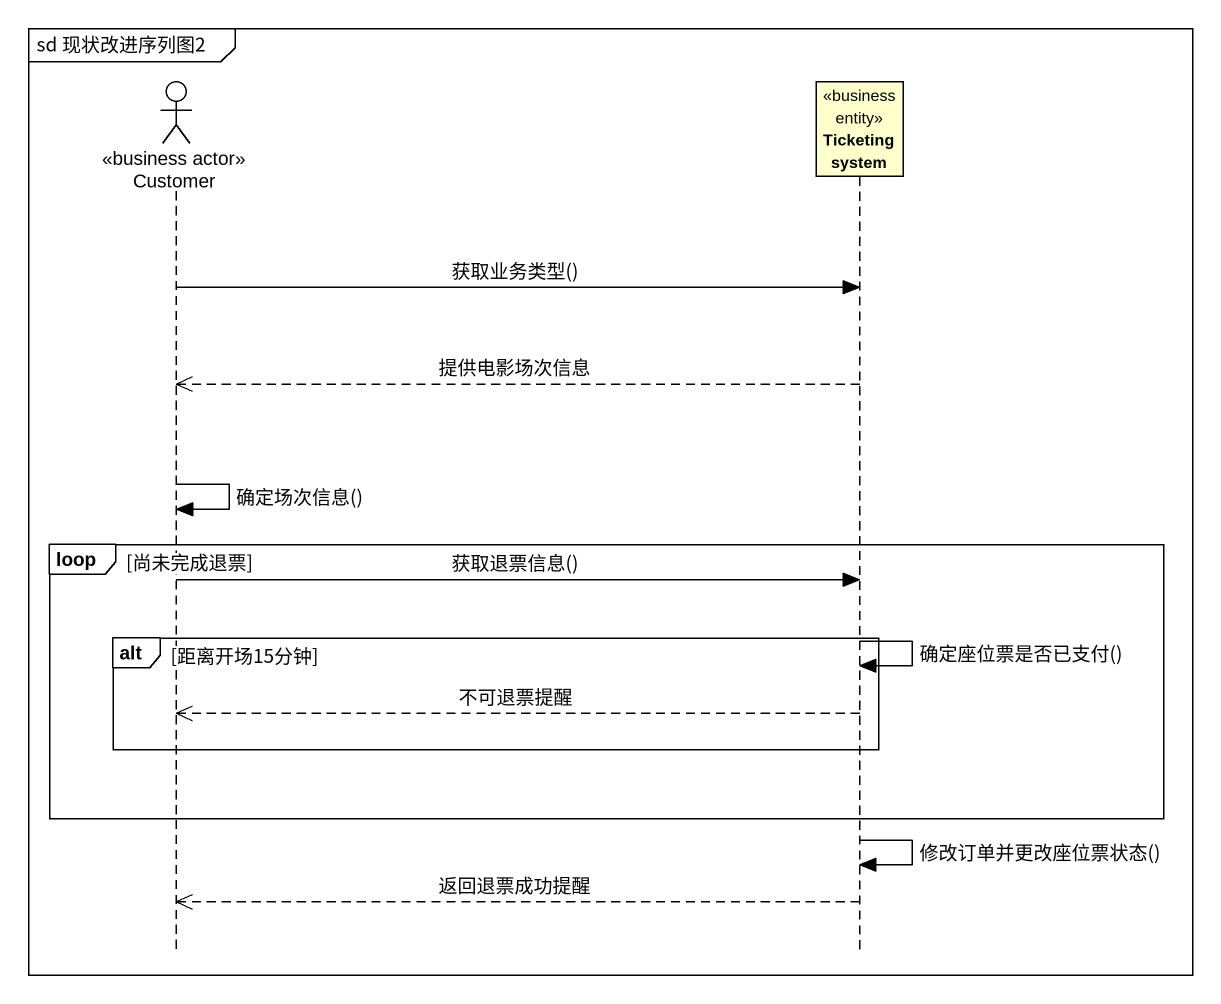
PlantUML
@startuml
mainframe sd 现状改进序列图2
hide footbox
actor Customer <<business actor>>
participant "Ticketing system" as Ticketing_system <<business entity>>

Customer -> Ticketing_system : 获取业务类型()
Ticketing_system -->> Customer : 提供电影场次信息
Customer -> Customer : 确定场次信息()
loop 尚未完成退票
  Customer -> Ticketing_system : 获取退票信息()
  alt 距离开场15分钟
    Ticketing_system -> Ticketing_system : 确定座位票是否已支付()
    Ticketing_system -->> Customer : 不可退票提醒
  end
end
Ticketing_system -> Ticketing_system : 修改订单并更改座位票状态()
Ticketing_system -->> Customer : 返回退票成功提醒
@enduml
